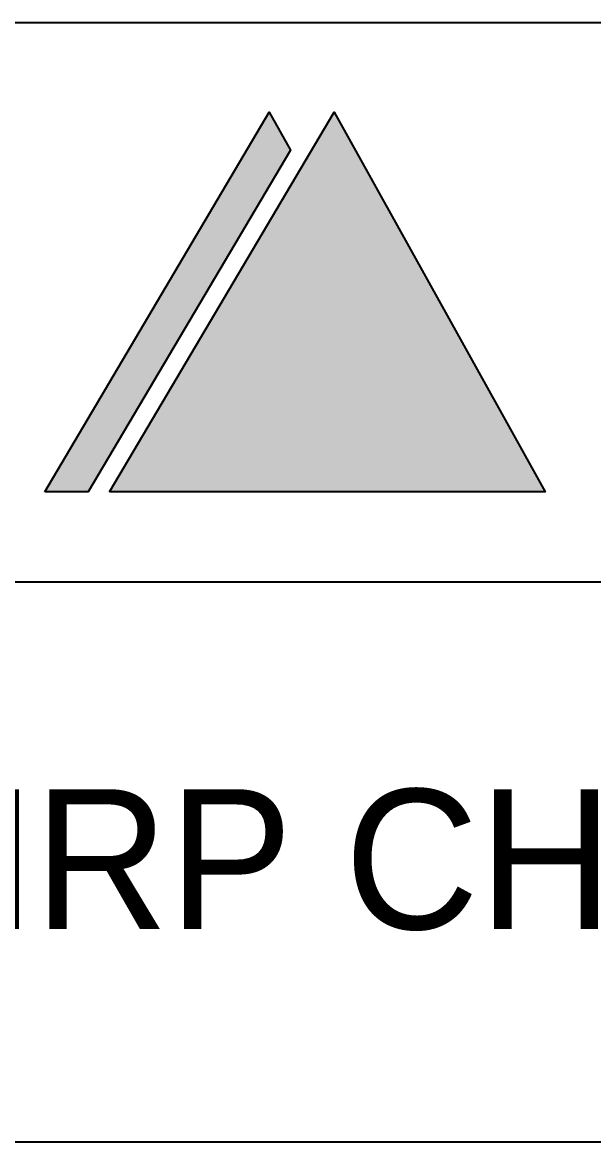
# Model space of a CAD drawing. Header units: millimetres. Extents: x 415966 to 487306, y -108951 to -17325.
# Drawn here: x 446343 to 447208, y -65257 to -63561 of the extents above; entities that cross this region are included whole.
import ezdxf
from ezdxf.enums import TextEntityAlignment as Align

# ---------------------------------------------------------------- set-up
doc = ezdxf.new("R2010")
doc.units = ezdxf.units.MM
doc.header["$LTSCALE"] = 2
doc.layers.add('Layer 1', color=7, linetype='Continuous')
doc.layers.add('TAN-TIT', color=30, linetype='Continuous')
doc.styles.add('KJR', font='arial.ttf', dxfattribs={"width": 0.8})

# ---------------------------------------------------------------- blocks, each defined once
blk = doc.blocks.new('BORDER')
h = blk.add_hatch(color=256)
h.dxf.hatch_style = 1
h.paths.add_polyline_path([(20566.2, 2725.7), (20339.4, 2341.8), (20779.3, 2341.8)])
h.paths.add_polyline_path([(20522, 2687.2), (20500.7, 2725.7), (20274, 2341.8), (20317.9, 2341.8)])
at = {"layer": 'Layer 1'}
for points in [[(20274, 2341.8), (20500.7, 2725.7), (20522, 2687.2), (20317.9, 2341.8), (20274, 2341.8)], [(20339.4, 2341.8), (20566.2, 2725.7), (20779.3, 2341.8), (20339.4, 2341.8)]]:
    blk.add_lwpolyline(points, dxfattribs=at)
at = {"layer": 'TAN-TIT'}
for p, q in [((19323.7, 2816.3), (23282.3, 2816.3)), ((19323.7, 2250.8), (23282.3, 2250.8)), ((19323.7, 1685.2), (23282.3, 1685.2))]:
    blk.add_line(p, q, dxfattribs=at)

msp = doc.modelspace()

# ---------------------------------------------------------------- block references
at = {"xscale": 1.5, "yscale": 1.5, "zscale": 1.5}
msp.add_blockref('BORDER', (415965.9, -67785.1), dxfattribs=at)

# ---------------------------------------------------------------- texts
at = {"style": 'KJR', "width": 0.9519}
msp.add_text('MMRP CHALK RIVER PROJECT', height=212.069, dxfattribs=at).set_placement((445890.9, -64935.1), (450105.9, -64935.1), align=Align.FIT)

doc.saveas('drawing.dxf')
